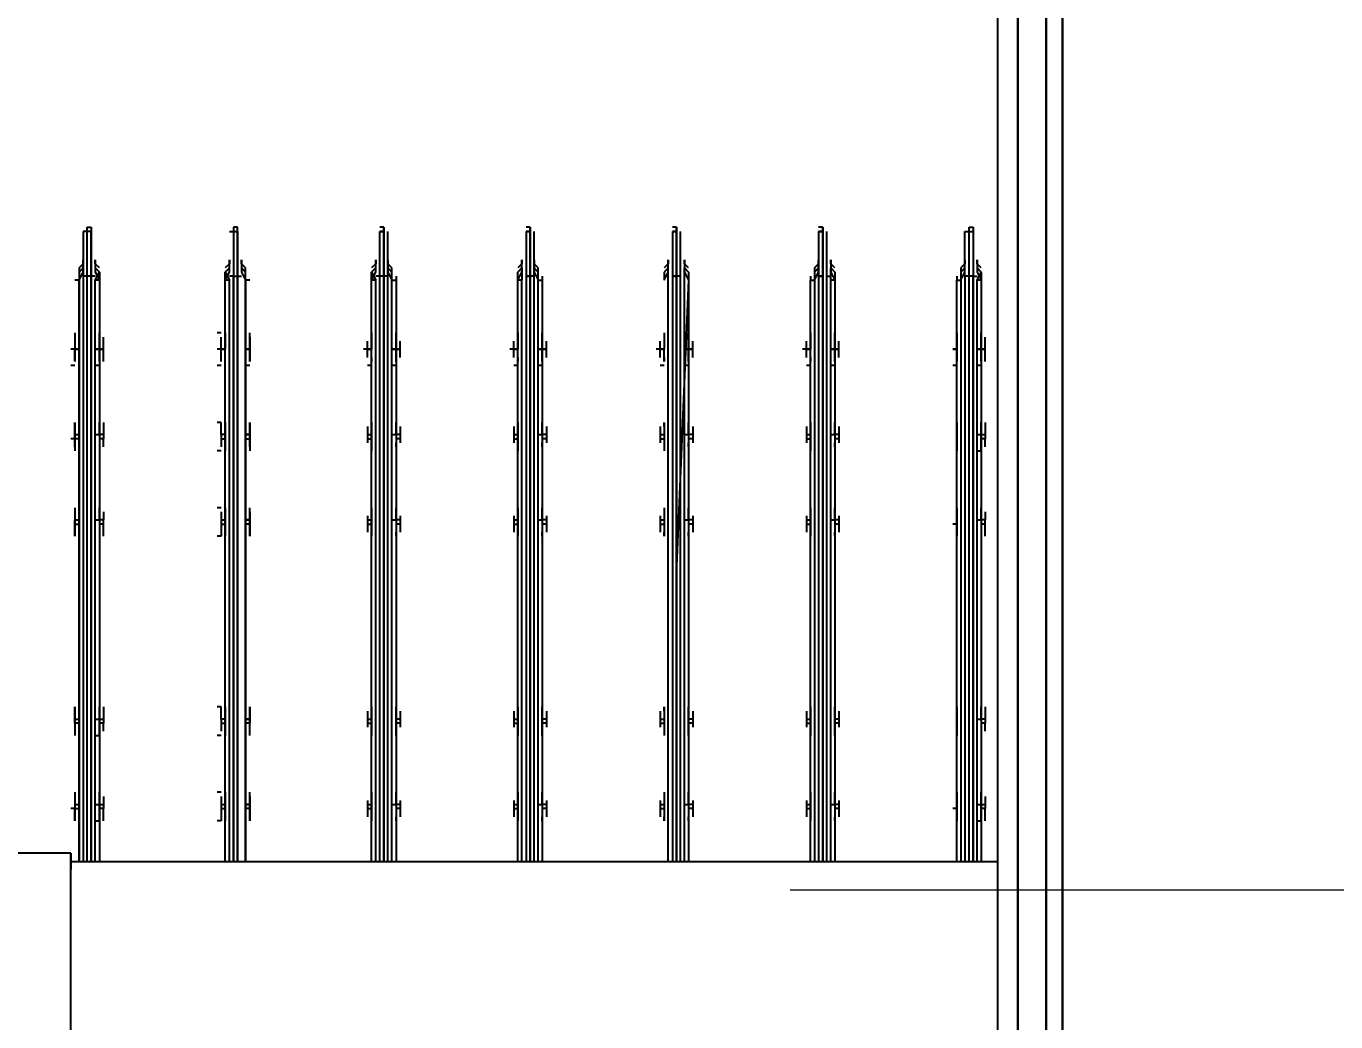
# Model space of a CAD drawing. Header units: metres. Extents: x 529524 to 529977, y 2674144 to 2674419.
# Drawn here: x 529756.2599 to 529756.7056, y 2674303.3386 to 2674303.6774 of the extents above; entities that cross this region are included whole.
import ezdxf

# ---------------------------------------------------------------- set-up
doc = ezdxf.new("R2010")
doc.units = ezdxf.units.M
doc.linetypes.add('PDF_IMPORT', pattern=[1, 0.8, -0.2])
doc.layers.add('IDT', color=7, linetype='Continuous')
doc.layers.add('MMS Block Numbering', color=7, linetype='Continuous')
doc.styles.add('Adani Regular', font='Adani Regular.ttf')

# ---------------------------------------------------------------- blocks, each defined once
blk = doc.blocks.new('IDT')
at = {"layer": 'IDT', "color": 0, "lineweight": 25}
for p, q in [((16.87873, 9.80413), (16.87873, 8.9452)), ((16.88426, 8.9452), (16.88426, 9.80413)), ((16.88426, 9.80413), (16.88426, 8.9452)), ((16.89394, 8.9452), (16.89394, 9.80413)), ((16.89394, 9.80413), (16.89394, 8.9452)), ((16.90086, 8.9452), (16.90086, 9.80413)), ((16.87873, 8.99637), (16.87873, 9.75434)), ((17.21622, 9.45834), (17.21622, 9.36291)), ((17.21622, 9.36567), (16.90086, 9.36567)), ((16.90639, 9.16788), (16.90639, 9.36567)), ((16.90777, 9.36567), (16.90777, 9.16788)), ((16.90916, 9.1665), (16.90916, 9.36567)), ((16.90916, 9.36567), (16.90916, 9.1665)), ((16.91054, 9.36567), (16.91054, 9.1665)), ((16.91192, 9.1665), (16.91192, 9.36567)), ((16.91331, 9.16788), (16.91331, 9.36567)), ((16.91469, 9.36567), (16.91469, 9.16788)), ((16.95618, 9.16788), (16.95618, 9.36567)), ((16.95757, 9.36567), (16.95757, 9.16788)), ((16.95895, 9.36567), (16.95895, 9.1665)), ((16.96033, 9.36567), (16.96033, 9.1665)), ((16.96033, 9.1665), (16.96033, 9.36567)), ((16.96172, 9.1665), (16.96172, 9.36567)), ((16.9631, 9.16788), (16.9631, 9.36567)), ((16.96448, 9.36567), (16.96448, 9.16788)), ((17.00598, 9.16788), (17.00598, 9.36567)), ((17.00736, 9.36567), (17.00736, 9.16788)), ((17.00874, 9.36567), (17.00874, 9.1665)), ((17.01013, 9.1665), (17.01013, 9.36567)), ((17.01013, 9.36567), (17.01013, 9.1665)), ((17.01151, 9.1665), (17.01151, 9.36567)), ((17.01289, 9.36567), (17.01289, 9.16788)), ((17.05577, 9.16788), (17.05577, 9.36567)), ((17.05715, 9.36567), (17.05715, 9.16788)), ((17.05854, 9.36567), (17.05854, 9.1665)), ((17.05992, 9.1665), (17.05992, 9.36567)), ((17.05992, 9.36567), (17.05992, 9.1665)), ((17.0613, 9.1665), (17.0613, 9.36567)), ((17.06269, 9.36567), (17.06269, 9.16788)), ((17.06407, 9.36567), (17.06407, 9.16788)), ((17.10556, 9.16788), (17.10556, 9.36567)), ((17.10695, 9.36567), (17.10695, 9.16788)), ((17.10833, 9.36567), (17.10833, 9.1665)), ((17.10971, 9.36567), (17.10971, 9.1665)), ((17.10971, 9.1665), (17.10971, 9.36567)), ((17.1111, 9.36567), (17.1111, 9.1665)), ((17.11248, 9.36567), (17.11248, 9.16788)), ((17.11386, 9.36567), (17.11386, 9.16788)), ((17.15674, 9.16788), (17.15674, 9.36567)), ((17.15674, 9.36567), (17.15674, 9.16788)), ((17.15951, 9.1665), (17.15951, 9.36567)), ((17.15951, 9.36567), (17.15951, 9.1665)), ((17.16089, 9.1665), (17.16089, 9.36567)), ((17.16089, 9.36567), (17.16089, 9.1665)), ((17.16227, 9.36567), (17.16227, 9.16788)), ((17.16366, 9.36567), (17.16366, 9.16788)), ((17.20653, 9.16788), (17.20653, 9.36567)), ((17.20792, 9.36567), (17.20792, 9.16788)), ((17.2093, 9.1665), (17.2093, 9.36567)), ((17.2093, 9.36567), (17.2093, 9.1665)), ((17.21068, 9.36567), (17.21068, 9.1665)), ((17.21207, 9.1665), (17.21207, 9.36567)), ((17.21345, 9.16788), (17.21345, 9.36567)), ((17.21345, 9.36567), (17.21345, 9.16788)), ((17.21622, 9.36291), (17.21622, 9.36844)), ((17.21622, 9.36291), (17.3158, 9.36291)), ((16.90501, 9.35184), (16.90501, 9.35046)), ((16.90777, 9.35184), (16.90639, 9.35184)), ((16.90639, 9.35184), (16.90639, 9.34769)), ((16.91469, 9.34769), (16.91469, 9.35184)), ((16.91469, 9.35184), (16.91469, 9.35046)), ((16.95618, 9.34769), (16.95618, 9.35184)), ((16.95618, 9.35184), (16.95618, 9.35046)), ((16.96448, 9.34631), (16.96448, 9.35184)), ((16.96448, 9.35184), (16.96448, 9.35046)), ((17.00598, 9.34769), (17.00598, 9.35184)), ((17.00598, 9.35184), (17.00598, 9.35046)), ((17.01428, 9.34631), (17.01428, 9.35184)), ((17.01428, 9.35184), (17.01428, 9.35046)), ((17.05577, 9.34769), (17.05577, 9.35184)), ((17.05577, 9.35184), (17.05577, 9.35046)), ((17.06407, 9.34631), (17.06407, 9.35184)), ((17.06407, 9.35184), (17.06407, 9.35046)), ((17.10556, 9.34769), (17.10556, 9.35184)), ((17.10556, 9.35184), (17.10556, 9.35046)), ((17.11386, 9.34631), (17.11386, 9.35184)), ((17.11386, 9.35184), (17.11386, 9.35046)), ((17.15536, 9.34769), (17.15536, 9.35184)), ((17.15536, 9.35184), (17.15536, 9.35046)), ((17.16366, 9.34631), (17.16366, 9.35184)), ((17.16504, 9.35046), (17.16504, 9.35184)), ((17.16504, 9.35184), (17.16642, 9.35184)), ((17.20515, 9.35184), (17.20515, 9.35046)), ((17.20792, 9.35184), (17.20653, 9.35184)), ((17.20653, 9.35184), (17.20653, 9.34769)), ((17.21483, 9.35184), (17.21483, 9.35046)), ((17.21483, 9.34769), (17.21483, 9.35184)), ((16.90501, 9.35046), (16.90501, 9.34769)), ((16.90501, 9.34631), (16.90501, 9.34769)), ((16.90501, 9.34769), (16.90639, 9.34769)), ((16.90639, 9.34769), (16.90639, 9.34631)), ((16.91469, 9.35046), (16.91469, 9.34769)), ((16.91469, 9.34631), (16.91469, 9.34769)), ((16.91469, 9.34769), (16.91607, 9.34769)), ((16.91469, 9.34631), (16.91469, 9.34769)), ((16.9548, 9.34769), (16.9548, 9.35046)), ((16.9548, 9.34631), (16.9548, 9.34769)), ((16.9548, 9.34769), (16.95618, 9.34769)), ((16.95618, 9.34631), (16.95618, 9.34769)), ((16.96587, 9.34769), (16.96448, 9.34769)), ((16.96587, 9.34769), (16.96587, 9.35046)), ((16.96587, 9.34631), (16.96587, 9.34769)), ((17.00459, 9.34769), (17.00459, 9.35046)), ((17.00459, 9.34631), (17.00459, 9.34769)), ((17.00459, 9.34769), (17.00598, 9.34769)), ((17.00598, 9.34631), (17.00598, 9.34769)), ((17.01566, 9.34769), (17.01428, 9.34769)), ((17.01566, 9.34769), (17.01566, 9.35046)), ((17.01566, 9.34631), (17.01566, 9.34769)), ((17.05439, 9.34769), (17.05439, 9.35046)), ((17.05439, 9.34631), (17.05439, 9.34769)), ((17.05439, 9.34769), (17.05577, 9.34769)), ((17.05577, 9.34631), (17.05577, 9.34769)), ((17.06545, 9.34769), (17.06407, 9.34769)), ((17.06545, 9.34769), (17.06545, 9.35046)), ((17.06545, 9.34631), (17.06545, 9.34769)), ((17.10418, 9.34769), (17.10418, 9.35046)), ((17.10418, 9.34631), (17.10418, 9.34769)), ((17.10418, 9.34769), (17.10556, 9.34769)), ((17.10556, 9.34631), (17.10556, 9.34769)), ((17.11525, 9.34769), (17.11386, 9.34769)), ((17.11525, 9.34769), (17.11525, 9.35046)), ((17.11525, 9.34631), (17.11525, 9.34769)), ((17.15536, 9.35046), (17.15536, 9.34769)), ((17.15536, 9.34769), (17.15536, 9.34631)), ((17.15536, 9.34631), (17.15536, 9.34769)), ((17.15536, 9.34769), (17.15674, 9.34769)), ((17.16504, 9.34769), (17.16366, 9.34769)), ((17.16504, 9.34769), (17.16504, 9.35046)), ((17.16504, 9.34631), (17.16504, 9.34769)), ((17.20515, 9.35046), (17.20515, 9.34769)), ((17.20515, 9.34631), (17.20515, 9.34769)), ((17.20515, 9.34769), (17.20653, 9.34769)), ((17.20653, 9.34769), (17.20653, 9.34631)), ((17.21483, 9.34769), (17.21345, 9.34769)), ((17.21483, 9.35046), (17.21483, 9.34769)), ((17.21483, 9.34631), (17.21483, 9.34769)), ((17.21483, 9.34631), (17.21483, 9.34769)), ((17.21483, 9.34769), (17.21622, 9.34769)), ((16.90639, 9.34631), (16.90501, 9.34631)), ((16.90501, 9.34493), (16.90501, 9.34631)), ((16.90501, 9.34354), (16.90501, 9.34493)), ((16.90777, 9.34631), (16.90639, 9.34631)), ((16.90639, 9.34631), (16.90639, 9.34216)), ((16.91469, 9.34216), (16.91469, 9.34631)), ((16.91469, 9.34493), (16.91469, 9.34631)), ((16.91469, 9.34354), (16.91469, 9.34493)), ((16.9548, 9.34493), (16.9548, 9.34631)), ((16.9548, 9.34631), (16.95618, 9.34631)), ((16.95757, 9.34631), (16.95618, 9.34631)), ((16.95618, 9.34631), (16.95618, 9.34216)), ((16.95618, 9.34493), (16.95618, 9.34354)), ((16.96448, 9.34216), (16.96448, 9.34631)), ((16.96587, 9.34631), (16.96448, 9.34631)), ((16.96448, 9.34354), (16.96448, 9.34493)), ((16.96587, 9.34493), (16.96587, 9.34631)), ((17.00459, 9.34493), (17.00459, 9.34631)), ((17.00459, 9.34631), (17.00598, 9.34631)), ((17.00736, 9.34631), (17.00598, 9.34631)), ((17.00598, 9.34631), (17.00598, 9.34216)), ((17.00598, 9.34493), (17.00598, 9.34354)), ((17.01428, 9.34216), (17.01428, 9.34631)), ((17.01566, 9.34631), (17.01428, 9.34631)), ((17.01428, 9.34354), (17.01428, 9.34493)), ((17.01566, 9.34493), (17.01566, 9.34631)), ((17.05439, 9.34493), (17.05439, 9.34631)), ((17.05439, 9.34631), (17.05577, 9.34631)), ((17.05715, 9.34631), (17.05577, 9.34631)), ((17.05577, 9.34631), (17.05577, 9.34216)), ((17.05577, 9.34493), (17.05577, 9.34354)), ((17.06407, 9.34216), (17.06407, 9.34631)), ((17.06545, 9.34631), (17.06407, 9.34631)), ((17.06407, 9.34354), (17.06407, 9.34493)), ((17.06545, 9.34493), (17.06545, 9.34631)), ((17.10418, 9.34493), (17.10418, 9.34631)), ((17.10418, 9.34631), (17.10556, 9.34631)), ((17.10695, 9.34631), (17.10556, 9.34631)), ((17.10556, 9.34631), (17.10556, 9.34216)), ((17.10556, 9.34493), (17.10556, 9.34354)), ((17.11386, 9.34216), (17.11386, 9.34631)), ((17.11525, 9.34631), (17.11386, 9.34631)), ((17.11386, 9.34354), (17.11386, 9.34493)), ((17.11525, 9.34493), (17.11525, 9.34631)), ((17.15536, 9.34631), (17.15674, 9.34631)), ((17.15674, 9.34631), (17.15536, 9.34631)), ((17.15536, 9.34631), (17.15536, 9.34216)), ((17.15536, 9.34493), (17.15536, 9.34631)), ((17.15536, 9.34354), (17.15536, 9.34493)), ((17.16366, 9.34216), (17.16366, 9.34631)), ((17.16504, 9.34631), (17.16366, 9.34631)), ((17.16504, 9.34493), (17.16504, 9.34631)), ((17.16504, 9.34354), (17.16504, 9.34493)), ((17.20653, 9.34631), (17.20515, 9.34631)), ((17.20515, 9.34493), (17.20515, 9.34631)), ((17.20515, 9.34354), (17.20515, 9.34493)), ((17.20792, 9.34631), (17.20653, 9.34631)), ((17.20653, 9.34631), (17.20653, 9.34216)), ((17.21483, 9.34631), (17.21345, 9.34631)), ((17.21483, 9.34216), (17.21483, 9.34631)), ((17.21483, 9.34493), (17.21483, 9.34631)), ((17.21483, 9.34354), (17.21483, 9.34493)), ((17.16504, 9.34216), (17.16642, 9.34216)), ((16.90501, 9.32141), (16.90501, 9.32003)), ((16.90501, 9.32003), (16.90501, 9.31865)), ((16.90639, 9.31726), (16.90639, 9.3228)), ((16.91469, 9.31726), (16.91469, 9.3228)), ((16.91469, 9.32141), (16.91469, 9.32003)), ((16.91469, 9.32003), (16.91469, 9.31865)), ((16.9548, 9.31865), (16.9548, 9.32003)), ((16.95618, 9.3228), (16.95618, 9.31865)), ((16.95618, 9.32141), (16.95618, 9.32003)), ((16.96448, 9.31726), (16.96448, 9.3228)), ((16.96448, 9.32003), (16.96448, 9.32141)), ((16.96587, 9.31865), (16.96587, 9.32003)), ((17.00459, 9.31865), (17.00459, 9.32003)), ((17.00598, 9.3228), (17.00598, 9.31865)), ((17.00598, 9.32141), (17.00598, 9.32003)), ((17.01428, 9.31726), (17.01428, 9.3228)), ((17.01428, 9.32003), (17.01428, 9.32141)), ((17.01566, 9.31865), (17.01566, 9.32003)), ((17.05439, 9.31865), (17.05439, 9.32003)), ((17.05577, 9.3228), (17.05577, 9.31865)), ((17.05577, 9.32141), (17.05577, 9.32003)), ((17.06407, 9.31726), (17.06407, 9.3228)), ((17.06407, 9.32003), (17.06407, 9.32141)), ((17.06545, 9.31865), (17.06545, 9.32003)), ((17.10418, 9.31865), (17.10418, 9.32003)), ((17.10556, 9.3228), (17.10556, 9.31865)), ((17.10556, 9.32141), (17.10556, 9.32003)), ((17.11386, 9.31726), (17.11386, 9.3228)), ((17.11386, 9.32003), (17.11386, 9.32141)), ((17.11525, 9.31865), (17.11525, 9.32003)), ((17.15536, 9.3228), (17.15536, 9.31865)), ((17.15536, 9.32141), (17.15536, 9.32003)), ((17.15536, 9.32003), (17.15536, 9.31865)), ((17.16366, 9.31726), (17.16366, 9.3228)), ((17.16504, 9.3228), (17.16642, 9.3228)), ((17.16504, 9.32003), (17.16504, 9.32141)), ((17.16504, 9.31865), (17.16504, 9.32003)), ((17.20515, 9.32141), (17.20515, 9.32003)), ((17.20515, 9.32003), (17.20515, 9.31865)), ((17.20792, 9.3228), (17.20653, 9.3228)), ((17.20653, 9.3228), (17.20653, 9.31865)), ((17.21483, 9.31865), (17.21483, 9.3228)), ((17.21483, 9.32003), (17.21483, 9.32141)), ((17.21483, 9.31865), (17.21483, 9.32003)), ((16.90501, 9.31726), (16.90501, 9.31865)), ((16.90501, 9.31865), (16.90639, 9.31865)), ((16.90501, 9.3145), (16.90501, 9.31726)), ((16.90501, 9.31726), (16.90639, 9.31726)), ((16.90777, 9.31726), (16.90639, 9.31726)), ((16.90639, 9.31726), (16.90639, 9.31311)), ((16.91469, 9.31865), (16.91469, 9.3145)), ((16.91469, 9.31311), (16.91469, 9.31726)), ((16.9548, 9.31726), (16.9548, 9.31865)), ((16.9548, 9.31865), (16.95618, 9.31865)), ((16.9548, 9.3145), (16.9548, 9.31726)), ((16.9548, 9.31726), (16.95618, 9.31726)), ((16.95618, 9.31865), (16.95618, 9.31726)), ((16.95618, 9.31726), (16.95618, 9.31311)), ((16.96587, 9.31865), (16.96448, 9.31865)), ((16.96448, 9.31311), (16.96448, 9.31726)), ((16.96587, 9.31726), (16.96448, 9.31726)), ((16.96587, 9.31726), (16.96587, 9.31865)), ((16.96587, 9.3145), (16.96587, 9.31726)), ((17.00459, 9.31726), (17.00459, 9.31865)), ((17.00459, 9.31865), (17.00598, 9.31865)), ((17.00459, 9.3145), (17.00459, 9.31726)), ((17.00459, 9.31726), (17.00598, 9.31726)), ((17.00598, 9.31865), (17.00598, 9.31726)), ((17.00598, 9.31726), (17.00598, 9.31311)), ((17.01566, 9.31865), (17.01428, 9.31865)), ((17.01428, 9.31311), (17.01428, 9.31726)), ((17.01566, 9.31726), (17.01428, 9.31726)), ((17.01566, 9.31726), (17.01566, 9.31865)), ((17.01566, 9.3145), (17.01566, 9.31726)), ((17.05439, 9.31726), (17.05439, 9.31865)), ((17.05439, 9.31865), (17.05577, 9.31865)), ((17.05439, 9.3145), (17.05439, 9.31726)), ((17.05439, 9.31726), (17.05577, 9.31726)), ((17.05577, 9.31865), (17.05577, 9.31726)), ((17.05577, 9.31726), (17.05577, 9.31311)), ((17.06545, 9.31865), (17.06407, 9.31865)), ((17.06407, 9.31311), (17.06407, 9.31726)), ((17.06545, 9.31726), (17.06407, 9.31726)), ((17.06545, 9.31726), (17.06545, 9.31865)), ((17.06545, 9.3145), (17.06545, 9.31726)), ((17.10418, 9.31726), (17.10418, 9.31865)), ((17.10418, 9.31865), (17.10556, 9.31865)), ((17.10418, 9.3145), (17.10418, 9.31726)), ((17.10418, 9.31726), (17.10556, 9.31726)), ((17.10556, 9.31865), (17.10556, 9.31726)), ((17.10556, 9.31726), (17.10556, 9.31311)), ((17.11525, 9.31865), (17.11386, 9.31865)), ((17.11386, 9.31311), (17.11386, 9.31726)), ((17.11525, 9.31726), (17.11386, 9.31726)), ((17.11525, 9.31726), (17.11525, 9.31865)), ((17.11525, 9.3145), (17.11525, 9.31726)), ((17.15536, 9.31865), (17.15536, 9.31726)), ((17.15536, 9.31726), (17.15536, 9.31865)), ((17.15536, 9.31865), (17.15674, 9.31865)), ((17.15536, 9.3145), (17.15536, 9.31726)), ((17.15536, 9.31726), (17.15536, 9.31311)), ((17.15536, 9.31726), (17.15674, 9.31726)), ((17.15674, 9.31726), (17.15536, 9.31726)), ((17.16504, 9.31865), (17.16366, 9.31865)), ((17.16366, 9.31726), (17.16504, 9.31726)), ((17.16366, 9.31311), (17.16366, 9.31726)), ((17.16504, 9.31726), (17.16504, 9.31865)), ((17.16504, 9.31726), (17.16504, 9.3145)), ((17.20515, 9.31726), (17.20515, 9.31865)), ((17.20515, 9.31865), (17.20653, 9.31865)), ((17.20653, 9.31726), (17.20515, 9.31726)), ((17.20515, 9.3145), (17.20515, 9.31726)), ((17.20653, 9.31865), (17.20653, 9.31726)), ((17.20792, 9.31726), (17.20653, 9.31726)), ((17.20653, 9.31726), (17.20653, 9.31311)), ((17.21345, 9.31865), (17.21483, 9.31865)), ((17.21483, 9.31726), (17.21345, 9.31726)), ((17.21483, 9.31865), (17.21483, 9.31726)), ((17.21483, 9.31726), (17.21483, 9.31865)), ((17.21483, 9.31726), (17.21483, 9.3145)), ((17.21483, 9.31311), (17.21483, 9.31726)), ((16.90501, 9.31311), (16.90501, 9.3145)), ((16.91469, 9.3145), (16.91469, 9.31311)), ((16.95618, 9.31311), (16.95618, 9.3145)), ((16.96448, 9.3145), (16.96448, 9.31311)), ((17.00598, 9.31311), (17.00598, 9.3145)), ((17.01428, 9.3145), (17.01428, 9.31311)), ((17.05577, 9.31311), (17.05577, 9.3145)), ((17.06407, 9.3145), (17.06407, 9.31311)), ((17.10556, 9.31311), (17.10556, 9.3145)), ((17.11386, 9.3145), (17.11386, 9.31311)), ((17.15536, 9.31311), (17.15536, 9.3145)), ((17.16504, 9.3145), (17.16504, 9.31311)), ((17.16504, 9.31311), (17.16642, 9.31311)), ((17.20515, 9.31311), (17.20515, 9.3145)), ((17.21483, 9.3145), (17.21483, 9.31311)), ((16.90501, 9.25502), (16.90501, 9.25364)), ((16.90501, 9.25364), (16.90501, 9.25087)), ((16.90639, 9.25087), (16.90639, 9.25502)), ((16.91469, 9.25087), (16.91469, 9.25502)), ((16.9548, 9.25087), (16.9548, 9.25364)), ((16.95618, 9.24949), (16.95618, 9.25502)), ((16.95618, 9.25502), (16.95618, 9.25364)), ((16.96448, 9.25087), (16.96448, 9.25502)), ((16.96448, 9.25502), (16.96448, 9.25364)), ((16.96587, 9.25087), (16.96587, 9.25364)), ((17.00459, 9.25087), (17.00459, 9.25364)), ((17.00598, 9.24949), (17.00598, 9.25502)), ((17.00598, 9.25502), (17.00598, 9.25364)), ((17.01428, 9.25087), (17.01428, 9.25502)), ((17.01428, 9.25502), (17.01428, 9.25364)), ((17.01566, 9.25087), (17.01566, 9.25364)), ((17.05439, 9.25087), (17.05439, 9.25364)), ((17.05577, 9.24949), (17.05577, 9.25502)), ((17.05577, 9.25502), (17.05577, 9.25364)), ((17.06407, 9.25087), (17.06407, 9.25502)), ((17.06407, 9.25502), (17.06407, 9.25364)), ((17.06545, 9.25087), (17.06545, 9.25364)), ((17.10418, 9.25087), (17.10418, 9.25364)), ((17.10556, 9.24949), (17.10556, 9.25502)), ((17.10556, 9.25502), (17.10556, 9.25364)), ((17.11386, 9.25087), (17.11386, 9.25502)), ((17.11386, 9.25502), (17.11386, 9.25364)), ((17.11525, 9.25087), (17.11525, 9.25364)), ((17.15536, 9.25087), (17.15536, 9.25502)), ((17.15536, 9.25502), (17.15536, 9.25364)), ((17.15536, 9.25364), (17.15536, 9.25087)), ((17.16366, 9.25087), (17.16366, 9.25502)), ((17.16504, 9.25364), (17.16504, 9.25502)), ((17.16504, 9.25502), (17.16642, 9.25502)), ((17.16504, 9.25087), (17.16504, 9.25364)), ((17.20515, 9.25502), (17.20515, 9.25364)), ((17.20515, 9.25364), (17.20515, 9.25087)), ((17.20653, 9.25087), (17.20653, 9.25502)), ((17.21483, 9.25087), (17.21483, 9.25502)), ((17.21483, 9.25502), (17.21483, 9.25364)), ((17.21483, 9.25364), (17.21483, 9.24949)), ((16.90501, 9.25087), (16.90501, 9.24949)), ((16.90501, 9.25087), (16.90639, 9.25087)), ((16.90501, 9.24949), (16.90639, 9.24949)), ((16.90501, 9.24811), (16.90501, 9.24949)), ((16.90639, 9.24949), (16.90639, 9.25087)), ((16.90777, 9.24949), (16.90639, 9.24949)), ((16.90639, 9.24949), (16.90639, 9.24534)), ((16.91469, 9.24949), (16.91469, 9.25087)), ((16.91469, 9.24949), (16.91469, 9.25087)), ((16.91469, 9.25087), (16.91607, 9.25087)), ((16.91469, 9.24534), (16.91469, 9.24949)), ((16.9548, 9.24949), (16.9548, 9.25087)), ((16.9548, 9.25087), (16.95618, 9.25087)), ((16.9548, 9.24811), (16.9548, 9.24949)), ((16.9548, 9.24949), (16.95618, 9.24949)), ((16.95757, 9.24949), (16.95618, 9.24949)), ((16.95618, 9.24949), (16.95618, 9.24534)), ((16.96448, 9.24534), (16.96448, 9.25087)), ((16.96587, 9.25087), (16.96448, 9.25087)), ((16.96587, 9.24949), (16.96448, 9.24949)), ((16.96587, 9.24949), (16.96587, 9.25087)), ((16.96587, 9.24811), (16.96587, 9.24949)), ((17.00459, 9.24949), (17.00459, 9.25087)), ((17.00459, 9.25087), (17.00598, 9.25087)), ((17.00459, 9.24811), (17.00459, 9.24949)), ((17.00459, 9.24949), (17.00598, 9.24949)), ((17.00736, 9.24949), (17.00598, 9.24949)), ((17.00598, 9.24949), (17.00598, 9.24534)), ((17.01428, 9.24534), (17.01428, 9.25087)), ((17.01566, 9.25087), (17.01428, 9.25087)), ((17.01566, 9.24949), (17.01428, 9.24949)), ((17.01566, 9.24949), (17.01566, 9.25087)), ((17.01566, 9.24811), (17.01566, 9.24949)), ((17.05439, 9.24949), (17.05439, 9.25087)), ((17.05439, 9.25087), (17.05577, 9.25087)), ((17.05439, 9.24811), (17.05439, 9.24949)), ((17.05439, 9.24949), (17.05577, 9.24949)), ((17.05715, 9.24949), (17.05577, 9.24949)), ((17.05577, 9.24949), (17.05577, 9.24534)), ((17.06407, 9.24534), (17.06407, 9.25087)), ((17.06545, 9.25087), (17.06407, 9.25087)), ((17.06545, 9.24949), (17.06407, 9.24949)), ((17.06545, 9.24949), (17.06545, 9.25087)), ((17.06545, 9.24811), (17.06545, 9.24949)), ((17.10418, 9.24949), (17.10418, 9.25087)), ((17.10418, 9.25087), (17.10556, 9.25087)), ((17.10418, 9.24811), (17.10418, 9.24949)), ((17.10418, 9.24949), (17.10556, 9.24949)), ((17.10695, 9.24949), (17.10556, 9.24949)), ((17.10556, 9.24949), (17.10556, 9.24534)), ((17.11386, 9.24534), (17.11386, 9.25087)), ((17.11525, 9.25087), (17.11386, 9.25087)), ((17.11525, 9.24949), (17.11386, 9.24949)), ((17.11525, 9.24949), (17.11525, 9.25087)), ((17.11525, 9.24811), (17.11525, 9.24949)), ((17.15536, 9.25087), (17.15536, 9.24949)), ((17.15536, 9.24949), (17.15536, 9.25087)), ((17.15536, 9.25087), (17.15674, 9.25087)), ((17.15536, 9.24949), (17.15674, 9.24949)), ((17.15674, 9.24949), (17.15536, 9.24949)), ((17.15536, 9.24949), (17.15536, 9.24534)), ((17.15536, 9.24811), (17.15536, 9.24949)), ((17.16366, 9.24534), (17.16366, 9.25087)), ((17.16504, 9.25087), (17.16366, 9.25087)), ((17.16504, 9.24949), (17.16366, 9.24949)), ((17.16504, 9.24949), (17.16504, 9.25087)), ((17.16504, 9.24811), (17.16504, 9.24949)), ((17.20515, 9.25087), (17.20515, 9.24949)), ((17.20515, 9.25087), (17.20653, 9.25087)), ((17.20515, 9.24949), (17.20653, 9.24949)), ((17.20515, 9.24811), (17.20515, 9.24949)), ((17.20653, 9.24949), (17.20653, 9.25087)), ((17.20792, 9.24949), (17.20653, 9.24949)), ((17.20653, 9.24949), (17.20653, 9.24534)), ((17.21483, 9.25087), (17.21345, 9.25087)), ((17.21483, 9.24949), (17.21345, 9.24949)), ((17.21483, 9.24949), (17.21483, 9.25087)), ((17.21483, 9.24534), (17.21483, 9.24949)), ((17.21483, 9.24811), (17.21483, 9.24949)), ((16.90501, 9.24672), (16.90501, 9.24811)), ((16.91469, 9.24672), (16.91469, 9.24811)), ((16.95618, 9.24811), (16.95618, 9.24672)), ((16.96448, 9.24672), (16.96448, 9.24811)), ((17.00598, 9.24811), (17.00598, 9.24672)), ((17.01428, 9.24672), (17.01428, 9.24811)), ((17.05577, 9.24811), (17.05577, 9.24672)), ((17.06407, 9.24672), (17.06407, 9.24811)), ((17.10556, 9.24811), (17.10556, 9.24672)), ((17.11386, 9.24672), (17.11386, 9.24811)), ((17.15536, 9.24672), (17.15536, 9.24811)), ((17.16504, 9.24672), (17.16504, 9.24811)), ((17.16504, 9.24534), (17.16642, 9.24534)), ((17.20515, 9.24672), (17.20515, 9.24811)), ((17.21483, 9.24672), (17.21483, 9.24811)), ((16.90501, 9.22459), (16.90501, 9.22321)), ((16.90501, 9.22321), (16.90501, 9.22183)), ((16.90777, 9.22598), (16.90639, 9.22598)), ((16.90639, 9.22598), (16.90639, 9.22183)), ((16.91469, 9.22183), (16.91469, 9.22598)), ((16.91469, 9.22459), (16.91469, 9.22321)), ((16.91469, 9.22321), (16.91469, 9.22183)), ((16.9548, 9.22183), (16.9548, 9.22321)), ((16.95618, 9.22044), (16.95618, 9.22598)), ((16.95618, 9.22459), (16.95618, 9.22321)), ((16.96448, 9.22183), (16.96448, 9.22598)), ((16.96448, 9.22321), (16.96448, 9.22459)), ((16.96587, 9.22183), (16.96587, 9.22321)), ((17.00459, 9.22183), (17.00459, 9.22321)), ((17.00598, 9.22044), (17.00598, 9.22598)), ((17.00598, 9.22459), (17.00598, 9.22321)), ((17.01428, 9.22183), (17.01428, 9.22598)), ((17.01428, 9.22321), (17.01428, 9.22459)), ((17.01566, 9.22183), (17.01566, 9.22321)), ((17.05439, 9.22183), (17.05439, 9.22321)), ((17.05577, 9.22044), (17.05577, 9.22598)), ((17.05577, 9.22459), (17.05577, 9.22321)), ((17.06407, 9.22183), (17.06407, 9.22598)), ((17.06407, 9.22321), (17.06407, 9.22459)), ((17.06545, 9.22183), (17.06545, 9.22321)), ((17.10418, 9.22183), (17.10418, 9.22321)), ((17.10556, 9.22044), (17.10556, 9.22598)), ((17.10556, 9.22459), (17.10556, 9.22321)), ((17.11386, 9.22183), (17.11386, 9.22598)), ((17.11386, 9.22321), (17.11386, 9.22459)), ((17.11525, 9.22183), (17.11525, 9.22321)), ((17.15536, 9.22183), (17.15536, 9.22598)), ((17.15536, 9.22459), (17.15536, 9.22321)), ((17.15536, 9.22321), (17.15536, 9.22183)), ((17.16366, 9.22183), (17.16366, 9.22598)), ((17.16504, 9.22598), (17.16642, 9.22598)), ((17.16504, 9.22321), (17.16504, 9.22459)), ((17.16504, 9.22183), (17.16504, 9.22321)), ((17.20515, 9.22459), (17.20515, 9.22321)), ((17.20515, 9.22321), (17.20515, 9.22183)), ((17.20653, 9.22044), (17.20653, 9.22598)), ((17.21483, 9.22183), (17.21483, 9.22598)), ((17.21483, 9.22459), (17.21483, 9.22321)), ((17.21483, 9.22321), (17.21483, 9.22183)), ((16.90501, 9.22044), (16.90501, 9.22183)), ((16.90501, 9.22183), (16.90639, 9.22183)), ((16.90639, 9.22044), (16.90501, 9.22044)), ((16.90501, 9.21768), (16.90501, 9.22044)), ((16.90501, 9.21629), (16.90501, 9.21768)), ((16.90639, 9.22183), (16.90639, 9.22044)), ((16.90777, 9.22044), (16.90639, 9.22044)), ((16.90639, 9.22044), (16.90639, 9.21629)), ((16.91469, 9.22183), (16.91469, 9.22044)), ((16.91469, 9.22044), (16.91469, 9.22183)), ((16.91469, 9.22044), (16.91469, 9.21768)), ((16.91469, 9.21629), (16.91469, 9.22044)), ((16.91469, 9.21768), (16.91469, 9.21629)), ((16.9548, 9.22044), (16.9548, 9.22183)), ((16.9548, 9.22183), (16.95618, 9.22183)), ((16.9548, 9.21768), (16.9548, 9.22044)), ((16.9548, 9.22044), (16.95618, 9.22044)), ((16.95757, 9.22044), (16.95618, 9.22044)), ((16.95618, 9.22044), (16.95618, 9.21629)), ((16.95618, 9.21629), (16.95618, 9.21768)), ((16.96448, 9.22044), (16.96448, 9.22183)), ((16.96587, 9.22183), (16.96448, 9.22183)), ((16.96448, 9.21629), (16.96448, 9.22044)), ((16.96587, 9.22044), (16.96448, 9.22044)), ((16.96448, 9.21768), (16.96448, 9.21629)), ((16.96587, 9.22044), (16.96587, 9.22183)), ((16.96587, 9.21768), (16.96587, 9.22044)), ((17.00459, 9.22044), (17.00459, 9.22183)), ((17.00459, 9.22183), (17.00598, 9.22183)), ((17.00459, 9.21768), (17.00459, 9.22044)), ((17.00459, 9.22044), (17.00598, 9.22044)), ((17.00736, 9.22044), (17.00598, 9.22044)), ((17.00598, 9.22044), (17.00598, 9.21629)), ((17.00598, 9.21629), (17.00598, 9.21768)), ((17.01428, 9.22044), (17.01428, 9.22183)), ((17.01566, 9.22183), (17.01428, 9.22183)), ((17.01428, 9.21629), (17.01428, 9.22044)), ((17.01566, 9.22044), (17.01428, 9.22044)), ((17.01428, 9.21768), (17.01428, 9.21629)), ((17.01566, 9.22044), (17.01566, 9.22183)), ((17.01566, 9.21768), (17.01566, 9.22044)), ((17.05439, 9.22044), (17.05439, 9.22183)), ((17.05439, 9.22183), (17.05577, 9.22183)), ((17.05439, 9.21768), (17.05439, 9.22044)), ((17.05439, 9.22044), (17.05577, 9.22044)), ((17.05715, 9.22044), (17.05577, 9.22044)), ((17.05577, 9.22044), (17.05577, 9.21629)), ((17.05577, 9.21629), (17.05577, 9.21768)), ((17.06407, 9.22044), (17.06407, 9.22183)), ((17.06545, 9.22183), (17.06407, 9.22183)), ((17.06407, 9.21629), (17.06407, 9.22044)), ((17.06545, 9.22044), (17.06407, 9.22044)), ((17.06407, 9.21768), (17.06407, 9.21629)), ((17.06545, 9.22044), (17.06545, 9.22183)), ((17.06545, 9.21768), (17.06545, 9.22044)), ((17.10418, 9.22044), (17.10418, 9.22183)), ((17.10418, 9.22183), (17.10556, 9.22183)), ((17.10418, 9.21768), (17.10418, 9.22044)), ((17.10418, 9.22044), (17.10556, 9.22044)), ((17.10695, 9.22044), (17.10556, 9.22044)), ((17.10556, 9.22044), (17.10556, 9.21629)), ((17.10556, 9.21629), (17.10556, 9.21768)), ((17.11386, 9.22044), (17.11386, 9.22183)), ((17.11525, 9.22183), (17.11386, 9.22183)), ((17.11386, 9.21629), (17.11386, 9.22044)), ((17.11525, 9.22044), (17.11386, 9.22044)), ((17.11386, 9.21768), (17.11386, 9.21629)), ((17.11525, 9.22044), (17.11525, 9.22183)), ((17.11525, 9.21768), (17.11525, 9.22044)), ((17.15674, 9.22183), (17.15536, 9.22183)), ((17.15536, 9.22183), (17.15536, 9.22044)), ((17.15536, 9.22044), (17.15536, 9.22183)), ((17.15536, 9.22044), (17.15674, 9.22044)), ((17.15674, 9.22044), (17.15536, 9.22044)), ((17.15536, 9.22044), (17.15536, 9.21768)), ((17.15536, 9.21629), (17.15536, 9.22044)), ((17.15536, 9.21768), (17.15536, 9.21629)), ((17.16366, 9.22044), (17.16366, 9.22183)), ((17.16504, 9.22183), (17.16366, 9.22183)), ((17.16366, 9.22044), (17.16504, 9.22044)), ((17.16366, 9.21629), (17.16366, 9.22044)), ((17.16504, 9.22044), (17.16504, 9.22183)), ((17.16504, 9.22044), (17.16504, 9.21768)), ((17.16504, 9.21768), (17.16504, 9.21629)), ((17.20515, 9.22183), (17.20653, 9.22183)), ((17.20515, 9.22044), (17.20515, 9.22183)), ((17.20515, 9.21768), (17.20515, 9.22044)), ((17.20515, 9.22044), (17.20653, 9.22044)), ((17.20515, 9.21629), (17.20515, 9.21768)), ((17.20792, 9.22044), (17.20653, 9.22044)), ((17.20653, 9.22044), (17.20653, 9.21629)), ((17.21345, 9.22183), (17.21483, 9.22183)), ((17.21483, 9.22044), (17.21345, 9.22044)), ((17.21483, 9.22183), (17.21483, 9.22044)), ((17.21483, 9.22044), (17.21483, 9.22183)), ((17.21483, 9.22183), (17.21622, 9.22183)), ((17.21483, 9.22044), (17.21483, 9.21768)), ((17.21483, 9.21629), (17.21483, 9.22044)), ((17.21483, 9.21768), (17.21483, 9.21629)), ((17.16504, 9.21629), (17.16642, 9.21629)), ((16.90501, 9.19555), (16.90501, 9.19416)), ((16.90639, 9.19693), (16.90777, 9.19693)), ((16.90639, 9.19555), (16.90639, 9.1914)), ((16.91469, 9.19693), (16.91607, 9.19693)), ((16.91469, 9.1914), (16.91469, 9.19555)), ((16.91469, 9.19555), (16.91469, 9.19416)), ((16.95618, 9.19693), (16.95757, 9.19693)), ((16.95618, 9.19416), (16.95618, 9.19555)), ((16.95618, 9.19555), (16.95618, 9.1914)), ((16.96448, 9.19693), (16.96587, 9.19693)), ((16.96448, 9.19416), (16.96448, 9.19555)), ((16.96448, 9.19555), (16.96448, 9.1914)), ((17.00598, 9.19693), (17.00736, 9.19693)), ((17.00598, 9.19416), (17.00598, 9.19555)), ((17.00598, 9.19555), (17.00598, 9.1914)), ((17.01428, 9.19693), (17.01566, 9.19693)), ((17.01428, 9.19416), (17.01428, 9.19555)), ((17.01428, 9.19555), (17.01428, 9.1914)), ((17.05577, 9.19693), (17.05715, 9.19693)), ((17.05577, 9.19416), (17.05577, 9.19555)), ((17.05577, 9.19555), (17.05577, 9.1914)), ((17.06407, 9.19693), (17.06545, 9.19693)), ((17.06407, 9.19416), (17.06407, 9.19555)), ((17.06407, 9.19555), (17.06407, 9.1914)), ((17.10556, 9.19693), (17.10695, 9.19693)), ((17.10556, 9.19416), (17.10556, 9.19555)), ((17.10556, 9.19555), (17.10556, 9.1914)), ((17.11386, 9.19693), (17.11525, 9.19693)), ((17.11386, 9.19416), (17.11386, 9.19555)), ((17.11386, 9.19555), (17.11386, 9.1914)), ((17.15536, 9.19693), (17.15674, 9.19693)), ((17.15536, 9.19416), (17.15536, 9.19555)), ((17.15536, 9.19555), (17.15536, 9.1914)), ((17.16366, 9.19555), (17.16366, 9.1914)), ((17.16504, 9.19693), (17.16642, 9.19693)), ((17.16504, 9.19555), (17.16504, 9.19416)), ((17.20515, 9.19555), (17.20515, 9.19416)), ((17.20653, 9.19693), (17.20792, 9.19693)), ((17.20653, 9.19555), (17.20653, 9.1914)), ((17.21483, 9.19693), (17.21622, 9.19693)), ((17.21483, 9.1914), (17.21483, 9.19555)), ((17.21483, 9.19555), (17.21483, 9.19416)), ((16.90501, 9.19416), (16.90501, 9.1914)), ((16.90501, 9.1914), (16.90639, 9.1914)), ((16.90639, 9.1914), (16.90501, 9.1914)), ((16.90501, 9.1914), (16.90501, 9.18863)), ((16.90501, 9.1914), (16.90639, 9.1914)), ((16.90639, 9.1914), (16.90777, 9.1914)), ((16.90777, 9.1914), (16.90639, 9.1914)), ((16.90639, 9.1914), (16.90639, 9.18586)), ((16.91469, 9.19416), (16.91469, 9.1914)), ((16.91469, 9.18586), (16.91469, 9.1914)), ((16.91469, 9.1914), (16.91607, 9.1914)), ((16.91607, 9.1914), (16.91469, 9.1914)), ((16.91469, 9.1914), (16.91469, 9.18863)), ((16.9548, 9.19416), (16.9548, 9.1914)), ((16.9548, 9.1914), (16.95618, 9.1914)), ((16.95618, 9.1914), (16.9548, 9.1914)), ((16.9548, 9.1914), (16.9548, 9.18863)), ((16.95618, 9.1914), (16.95757, 9.1914)), ((16.95757, 9.1914), (16.95618, 9.1914)), ((16.95618, 9.1914), (16.95618, 9.18586)), ((16.96448, 9.18586), (16.96448, 9.1914)), ((16.96448, 9.1914), (16.96587, 9.1914)), ((16.96448, 9.1914), (16.96587, 9.1914)), ((16.96587, 9.1914), (16.96448, 9.1914)), ((16.96587, 9.19416), (16.96587, 9.1914)), ((16.96587, 9.1914), (16.96725, 9.1914)), ((16.96587, 9.1914), (16.96587, 9.18863)), ((17.00459, 9.19416), (17.00459, 9.1914)), ((17.00459, 9.1914), (17.00598, 9.1914)), ((17.00598, 9.1914), (17.00459, 9.1914)), ((17.00459, 9.1914), (17.00459, 9.18863)), ((17.00598, 9.1914), (17.00736, 9.1914)), ((17.00736, 9.1914), (17.00598, 9.1914)), ((17.00598, 9.1914), (17.00598, 9.18586)), ((17.01428, 9.18586), (17.01428, 9.1914)), ((17.01428, 9.1914), (17.01566, 9.1914)), ((17.01428, 9.1914), (17.01566, 9.1914)), ((17.01566, 9.1914), (17.01428, 9.1914)), ((17.01566, 9.19416), (17.01566, 9.1914)), ((17.01566, 9.1914), (17.01704, 9.1914)), ((17.01566, 9.1914), (17.01566, 9.18863)), ((17.05439, 9.19416), (17.05439, 9.1914)), ((17.05439, 9.1914), (17.05577, 9.1914)), ((17.05577, 9.1914), (17.05439, 9.1914)), ((17.05439, 9.1914), (17.05439, 9.18863)), ((17.05577, 9.1914), (17.05715, 9.1914)), ((17.05715, 9.1914), (17.05577, 9.1914)), ((17.05577, 9.1914), (17.05577, 9.18586)), ((17.06407, 9.18586), (17.06407, 9.1914)), ((17.06407, 9.1914), (17.06545, 9.1914)), ((17.06407, 9.1914), (17.06545, 9.1914)), ((17.06545, 9.1914), (17.06407, 9.1914)), ((17.06545, 9.19416), (17.06545, 9.1914)), ((17.06545, 9.1914), (17.06684, 9.1914)), ((17.06545, 9.1914), (17.06545, 9.18863)), ((17.10418, 9.19416), (17.10418, 9.1914)), ((17.10418, 9.1914), (17.10556, 9.1914)), ((17.10556, 9.1914), (17.10418, 9.1914)), ((17.10418, 9.1914), (17.10418, 9.18863)), ((17.10556, 9.1914), (17.10695, 9.1914)), ((17.10695, 9.1914), (17.10556, 9.1914)), ((17.10556, 9.1914), (17.10556, 9.18586)), ((17.11386, 9.18586), (17.11386, 9.1914)), ((17.11386, 9.1914), (17.11525, 9.1914)), ((17.11386, 9.1914), (17.11525, 9.1914)), ((17.11525, 9.1914), (17.11386, 9.1914)), ((17.11525, 9.19416), (17.11525, 9.1914)), ((17.11525, 9.1914), (17.11663, 9.1914)), ((17.11525, 9.1914), (17.11525, 9.18863)), ((17.15536, 9.1914), (17.15536, 9.19416)), ((17.15536, 9.18863), (17.15536, 9.1914)), ((17.15536, 9.1914), (17.15674, 9.1914)), ((17.15674, 9.1914), (17.15536, 9.1914)), ((17.15536, 9.1914), (17.15674, 9.1914)), ((17.15674, 9.1914), (17.15536, 9.1914)), ((17.15536, 9.1914), (17.15536, 9.18586)), ((17.16366, 9.18586), (17.16366, 9.1914)), ((17.16366, 9.1914), (17.16504, 9.1914)), ((17.16366, 9.1914), (17.16504, 9.1914)), ((17.16504, 9.1914), (17.16366, 9.1914)), ((17.16504, 9.19416), (17.16504, 9.1914)), ((17.16504, 9.1914), (17.16642, 9.1914)), ((17.16504, 9.1914), (17.16504, 9.18863)), ((17.20515, 9.19416), (17.20515, 9.1914)), ((17.20515, 9.1914), (17.20653, 9.1914)), ((17.20653, 9.1914), (17.20515, 9.1914)), ((17.20515, 9.1914), (17.20515, 9.18863)), ((17.20653, 9.1914), (17.20792, 9.1914)), ((17.20792, 9.1914), (17.20653, 9.1914)), ((17.20653, 9.1914), (17.20653, 9.18586)), ((17.21483, 9.1914), (17.21345, 9.1914)), ((17.21345, 9.1914), (17.21483, 9.1914)), ((17.21483, 9.19416), (17.21483, 9.1914)), ((17.21483, 9.18586), (17.21483, 9.1914)), ((17.21483, 9.18863), (17.21483, 9.1914)), ((17.21483, 9.1914), (17.21622, 9.1914)), ((16.90501, 9.18863), (16.90501, 9.18725)), ((16.91469, 9.18863), (16.91469, 9.18725)), ((16.95618, 9.18863), (16.95618, 9.18725)), ((16.96448, 9.18725), (16.96448, 9.18863)), ((17.00598, 9.18863), (17.00598, 9.18725)), ((17.01428, 9.18725), (17.01428, 9.18863)), ((17.05577, 9.18863), (17.05577, 9.18725)), ((17.06407, 9.18725), (17.06407, 9.18863)), ((17.10556, 9.18863), (17.10556, 9.18725)), ((17.11386, 9.18725), (17.11386, 9.18863)), ((17.15536, 9.18725), (17.15536, 9.18863)), ((17.16504, 9.18863), (17.16504, 9.18725)), ((17.20515, 9.18863), (17.20515, 9.18725)), ((17.21483, 9.18725), (17.21483, 9.18863)), ((17.16504, 9.18586), (17.16642, 9.18586)), ((16.90777, 9.16512), (16.90639, 9.16788)), ((16.90639, 9.16788), (16.90777, 9.16788)), ((16.90777, 9.16788), (16.90639, 9.16512)), ((16.90639, 9.1665), (16.90639, 9.16788)), ((16.90639, 9.16512), (16.90639, 9.1665)), ((16.90639, 9.16512), (16.90777, 9.16373)), ((16.90777, 9.16373), (16.90639, 9.16512)), ((16.90916, 9.1665), (16.90777, 9.1665)), ((16.90777, 9.16097), (16.90777, 9.16512)), ((16.90916, 9.15129), (16.90916, 9.1665)), ((16.90916, 9.1665), (16.91054, 9.1665)), ((16.90916, 9.1499), (16.90916, 9.1665)), ((16.91054, 9.1665), (16.91192, 9.1665)), ((16.91054, 9.1665), (16.91054, 9.1499)), ((16.91331, 9.16788), (16.91192, 9.16512)), ((16.91192, 9.1665), (16.91192, 9.15129)), ((16.91192, 9.16512), (16.91192, 9.16097)), ((16.91192, 9.16373), (16.91331, 9.16512)), ((16.91469, 9.16788), (16.91331, 9.16788)), ((16.91331, 9.16373), (16.91331, 9.16788)), ((16.91331, 9.16512), (16.91331, 9.1665)), ((16.91469, 9.1665), (16.91469, 9.16788)), ((16.95757, 9.16512), (16.95618, 9.16788)), ((16.95618, 9.16788), (16.95757, 9.16788)), ((16.95618, 9.1665), (16.95618, 9.16788)), ((16.95618, 9.16512), (16.95618, 9.1665)), ((16.95757, 9.16373), (16.95618, 9.16512)), ((16.95757, 9.16788), (16.95757, 9.16373)), ((16.95895, 9.1665), (16.95757, 9.1665)), ((16.95757, 9.16097), (16.95757, 9.16512)), ((16.95895, 9.1665), (16.95895, 9.15129)), ((16.96172, 9.1665), (16.96033, 9.1665)), ((16.96033, 9.1665), (16.96172, 9.1665)), ((16.96033, 9.1665), (16.96033, 9.1499)), ((16.96033, 9.1499), (16.96033, 9.1665)), ((16.9631, 9.16788), (16.96172, 9.16512)), ((16.96172, 9.15129), (16.96172, 9.1665)), ((16.96172, 9.16512), (16.96172, 9.16097)), ((16.96172, 9.16373), (16.9631, 9.16512)), ((16.96448, 9.16788), (16.9631, 9.16788)), ((16.9631, 9.16373), (16.9631, 9.16788)), ((16.9631, 9.16512), (16.9631, 9.1665)), ((16.96448, 9.1665), (16.96448, 9.16788)), ((17.00736, 9.16512), (17.00598, 9.16788)), ((17.00598, 9.1665), (17.00598, 9.16788)), ((17.00598, 9.16512), (17.00598, 9.1665)), ((17.00736, 9.16373), (17.00598, 9.16512)), ((17.00736, 9.16788), (17.00736, 9.16373)), ((17.00736, 9.16097), (17.00736, 9.16512)), ((17.00874, 9.1665), (17.01013, 9.1665)), ((17.00874, 9.1665), (17.00874, 9.15129)), ((17.01151, 9.1665), (17.01013, 9.1665)), ((17.01013, 9.1665), (17.01151, 9.1665)), ((17.01013, 9.1665), (17.01013, 9.1499)), ((17.01013, 9.1499), (17.01013, 9.1665)), ((17.01151, 9.15129), (17.01151, 9.1665)), ((17.01289, 9.16788), (17.01289, 9.16373)), ((17.01428, 9.16788), (17.01289, 9.16512)), ((17.01289, 9.16373), (17.01428, 9.16512)), ((17.01289, 9.16512), (17.01289, 9.16097)), ((17.01428, 9.1665), (17.01428, 9.16788)), ((17.01428, 9.16512), (17.01428, 9.1665)), ((17.05715, 9.16788), (17.05577, 9.16788)), ((17.05577, 9.1665), (17.05577, 9.16788)), ((17.05715, 9.16788), (17.05715, 9.16373)), ((17.05854, 9.16512), (17.05715, 9.16788)), ((17.05715, 9.1665), (17.05715, 9.16512)), ((17.05715, 9.16512), (17.05854, 9.16373)), ((17.05854, 9.1665), (17.05992, 9.1665)), ((17.05854, 9.1665), (17.05854, 9.15129)), ((17.05854, 9.16097), (17.05854, 9.16512)), ((17.0613, 9.1665), (17.05992, 9.1665)), ((17.05992, 9.1665), (17.0613, 9.1665)), ((17.05992, 9.1665), (17.05992, 9.1499)), ((17.05992, 9.1499), (17.05992, 9.1665)), ((17.0613, 9.15129), (17.0613, 9.1665)), ((17.06269, 9.16373), (17.06269, 9.16788)), ((17.06269, 9.16788), (17.06407, 9.16788)), ((17.06407, 9.16788), (17.06269, 9.16512)), ((17.06407, 9.16512), (17.06269, 9.16373)), ((17.06269, 9.16512), (17.06269, 9.16097)), ((17.06407, 9.16788), (17.06407, 9.1665)), ((17.06407, 9.1665), (17.06407, 9.16512)), ((17.10695, 9.16788), (17.10556, 9.16788)), ((17.10556, 9.1665), (17.10556, 9.16788)), ((17.10695, 9.16788), (17.10695, 9.16373)), ((17.10833, 9.16512), (17.10695, 9.16788)), ((17.10695, 9.1665), (17.10695, 9.16512)), ((17.10695, 9.16512), (17.10833, 9.16373)), ((17.10833, 9.1665), (17.10971, 9.1665)), ((17.10833, 9.1665), (17.10833, 9.15129)), ((17.10833, 9.16097), (17.10833, 9.16512)), ((17.10971, 9.1665), (17.1111, 9.1665)), ((17.10971, 9.1665), (17.10971, 9.1499)), ((17.10971, 9.1499), (17.10971, 9.1665)), ((17.1111, 9.1665), (17.11248, 9.1665)), ((17.1111, 9.1665), (17.1111, 9.15129)), ((17.11386, 9.16512), (17.11248, 9.16788)), ((17.11248, 9.16788), (17.11386, 9.16788)), ((17.11386, 9.16788), (17.11248, 9.16512)), ((17.11386, 9.16512), (17.11248, 9.16373)), ((17.11248, 9.16373), (17.11386, 9.16512)), ((17.11248, 9.16512), (17.11248, 9.16097)), ((17.11386, 9.16788), (17.11386, 9.1665)), ((17.11386, 9.1665), (17.11386, 9.16512)), ((17.15536, 9.16788), (17.15674, 9.16788)), ((17.15674, 9.16788), (17.15674, 9.16373)), ((17.15812, 9.16512), (17.15674, 9.16788)), ((17.15674, 9.16788), (17.15674, 9.1665)), ((17.15674, 9.1665), (17.15674, 9.16512)), ((17.15674, 9.16512), (17.15812, 9.16373)), ((17.15951, 9.1665), (17.15812, 9.1665)), ((17.15812, 9.16097), (17.15812, 9.16512)), ((17.15951, 9.15129), (17.15951, 9.1665)), ((17.16089, 9.1665), (17.15951, 9.1665)), ((17.15951, 9.1665), (17.15951, 9.1499)), ((17.16089, 9.15129), (17.16089, 9.1665)), ((17.16089, 9.1665), (17.16227, 9.1665)), ((17.16089, 9.1499), (17.16089, 9.1665)), ((17.16366, 9.16512), (17.16227, 9.16788)), ((17.16227, 9.16788), (17.16366, 9.16788)), ((17.16366, 9.16788), (17.16227, 9.16512)), ((17.16366, 9.16512), (17.16227, 9.16373)), ((17.16227, 9.16373), (17.16366, 9.16512)), ((17.16227, 9.16512), (17.16227, 9.16097)), ((17.16366, 9.16788), (17.16366, 9.1665)), ((17.16366, 9.1665), (17.16366, 9.16512)), ((17.20792, 9.16512), (17.20653, 9.16788)), ((17.20653, 9.16788), (17.20792, 9.16788)), ((17.20792, 9.16788), (17.20653, 9.16512)), ((17.20653, 9.1665), (17.20653, 9.16788)), ((17.20653, 9.16512), (17.20653, 9.1665)), ((17.20653, 9.16512), (17.20792, 9.16373)), ((17.20792, 9.16373), (17.20653, 9.16512)), ((17.20792, 9.1665), (17.2093, 9.1665)), ((17.20792, 9.16097), (17.20792, 9.16512)), ((17.2093, 9.1665), (17.21068, 9.1665)), ((17.2093, 9.1499), (17.2093, 9.1665)), ((17.2093, 9.1665), (17.2093, 9.15129)), ((17.21068, 9.1665), (17.21207, 9.1665)), ((17.21068, 9.1665), (17.21068, 9.1499)), ((17.21345, 9.16788), (17.21207, 9.16512)), ((17.21207, 9.15129), (17.21207, 9.1665)), ((17.21207, 9.16373), (17.21345, 9.16512)), ((17.21207, 9.16512), (17.21207, 9.16097)), ((17.21345, 9.1665), (17.21345, 9.16788)), ((17.21345, 9.16373), (17.21345, 9.16788)), ((17.21345, 9.16788), (17.21483, 9.16788)), ((17.21345, 9.16512), (17.21345, 9.1665)), ((16.90639, 9.16373), (16.90777, 9.16235)), ((16.90777, 9.16235), (16.90777, 9.16097)), ((16.91192, 9.16235), (16.91331, 9.16373)), ((16.91192, 9.16097), (16.91192, 9.16235)), ((16.95618, 9.16373), (16.95757, 9.16235)), ((16.95757, 9.16235), (16.95757, 9.16097)), ((16.96172, 9.16235), (16.9631, 9.16373)), ((16.96172, 9.16097), (16.96172, 9.16235)), ((17.00598, 9.16373), (17.00736, 9.16235)), ((17.00736, 9.16235), (17.00736, 9.16097)), ((17.01289, 9.16235), (17.01428, 9.16373)), ((17.01289, 9.16097), (17.01289, 9.16235)), ((17.05715, 9.16373), (17.05854, 9.16235)), ((17.05854, 9.16235), (17.05854, 9.16097)), ((17.06269, 9.16235), (17.06407, 9.16373)), ((17.06269, 9.16097), (17.06269, 9.16235)), ((17.10695, 9.16373), (17.10833, 9.16235)), ((17.10833, 9.16235), (17.10833, 9.16097)), ((17.11248, 9.16235), (17.11386, 9.16373)), ((17.11248, 9.16097), (17.11248, 9.16235)), ((17.15674, 9.16373), (17.15812, 9.16235)), ((17.15812, 9.16235), (17.15812, 9.16097)), ((17.16227, 9.16235), (17.16366, 9.16373)), ((17.16227, 9.16097), (17.16227, 9.16235)), ((17.20653, 9.16373), (17.20792, 9.16235)), ((17.20792, 9.16235), (17.20792, 9.16097)), ((17.21207, 9.16235), (17.21345, 9.16373)), ((17.21207, 9.16097), (17.21207, 9.16235)), ((16.91054, 9.15129), (16.90916, 9.15129)), ((16.91192, 9.15129), (16.91054, 9.15129)), ((16.96172, 9.15129), (16.96033, 9.15129)), ((16.96033, 9.15129), (16.96172, 9.15129)), ((17.01151, 9.15129), (17.01013, 9.15129)), ((17.01013, 9.15129), (17.01151, 9.15129)), ((17.0613, 9.15129), (17.05992, 9.15129)), ((17.05992, 9.15129), (17.0613, 9.15129)), ((17.1111, 9.15129), (17.10971, 9.15129)), ((17.10971, 9.15129), (17.1111, 9.15129)), ((17.16089, 9.15129), (17.15951, 9.15129)), ((17.16227, 9.15129), (17.16089, 9.15129)), ((17.2093, 9.15129), (17.21068, 9.15129)), ((17.21068, 9.15129), (17.21207, 9.15129)), ((16.91054, 9.1499), (16.90916, 9.1499)), ((16.96033, 9.1499), (16.96172, 9.1499)), ((17.01013, 9.1499), (17.01151, 9.1499)), ((17.05992, 9.1499), (17.0613, 9.1499)), ((17.10971, 9.1499), (17.1111, 9.1499)), ((17.15951, 9.1499), (17.16089, 9.1499)), ((17.21068, 9.1499), (17.2093, 9.1499))]:
    blk.add_line(p, q, dxfattribs=at)
at = {"layer": 'IDT', "color": 0, "lineweight": 13}
for p, q in [((16.87873, 9.00052), (16.87873, 9.75019)), ((16.9714, 9.37536), (14.68505, 9.37536))]:
    blk.add_line(p, q, dxfattribs=at)
at = {"layer": 'IDT', "color": 0, "linetype": 'PDF_IMPORT', "lineweight": 25, "ltscale": 0.119167}
blk.add_line((17.00598, 9.16788), (17.01428, 9.36567), dxfattribs=at)
at = {"layer": 'IDT', "color": 0, "linetype": 'PDF_IMPORT', "lineweight": 25, "ltscale": 0.001667}
blk.add_line((16.91469, 9.24811), (16.91469, 9.25502), dxfattribs=at)

msp = doc.modelspace()

# ---------------------------------------------------------------- block references
at = {"layer": 'IDT', "color": 8, "rotation": 180}
msp.add_blockref('IDT', (529773.49128, 2674312.75885), dxfattribs=at)

# ---------------------------------------------------------------- texts
at = {"layer": 'MMS Block Numbering', "insert": (529750.72734, 2674294.30043), "char_height": 7.5, "attachment_point": 5, "style": 'Adani Regular'}
msp.add_mtext_dynamic_manual_height_columns('A16d-\\PBL-14', width=41.5353798, gutter_width=1, heights=[0], dxfattribs=at)

doc.saveas('drawing.dxf')
